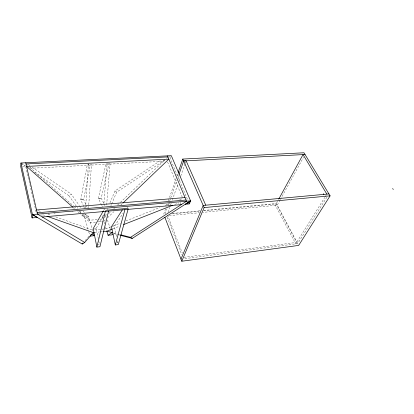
<?xml version="1.0" encoding="UTF-8"?>
<svg xmlns="http://www.w3.org/2000/svg" width="414" height="414" viewBox="0 0 414 414"><rect width="100%" height="100%" fill="white"/><g stroke="black" fill="none" stroke-linecap="round" stroke-linejoin="round"><path stroke-width="0.31" stroke-dasharray="2.07 1.55" d="M85.615 207.916L85.776 205.365M85.817 204.728L88.311 165.248L87.97 164.146L89.822 164.047M88.549 208.299L91.406 165.082L91.064 163.985M103.914 203.181L107.06 164.254L106.693 163.173L109.7 163.012L110.067 164.099L106.553 206.125M83.721 206.524L80.746 199.765L87.385 164.296M88.198 164.881L88.405 163.784M87.173 207.398L83.659 199.538L90.469 164.135M101.585 205.023L98.392 198.378L106.051 163.323M103.65 203.124L101.228 198.156L109.053 163.157M170.811 157.237L170.304 158.8L187.868 200.35M165.584 208.801L163.696 214.261L164.979 214.136M166.847 205.158L167.266 203.947M168.317 200.914L176.09 178.465M176.928 176.038L177.766 173.616M165.258 213.702L166.951 208.853M168.219 205.215L168.855 203.398M169.699 200.971L170.542 198.549M170.754 197.944L176.887 180.364M177.942 177.337L178.579 175.52M167.975 212.273L169.683 207.43M170.537 205.013L171.179 203.196M172.25 200.169L178.015 183.832M179.081 180.809L180.576 176.571M180.789 175.966L185.063 163.866M185.275 163.261L185.7 162.05M109.948 202.813L114.999 190.952L160.539 160.518M110.905 205.732L111.407 204.552M111.661 203.962L116.681 192.143L164.891 159.97M277.587 201.24L275.362 205.354L295.746 243.825L324.804 197.406M280.03 200.102L277.251 205.168L202.7 212.408M280.34 199.538L303.488 157.299M103.593 210.54L104.54 208.899L104.928 210.136M98.32 238.733L96.214 228.285L103.598 215.72M107.128 209.712L107.769 208.62M325.145 196.862L326.175 195.222M326.874 197.214L297.692 243.561L183.366 258.833M116.536 236.461L114.393 226.442L123.056 213.257M85.155 240.617L87.282 238.185M87.706 237.698L88.979 236.244M104.463 217.64L106.796 215.409M108.665 213.624L110.533 211.839M113.798 208.713L114.735 207.818M117.535 205.137L119.869 202.907M120.334 202.462L164.896 159.825L163.23 160.937L163.375 161.279L30.921 168.281L30.646 167.116M166.542 158.251L167.944 156.911M103.795 221.35L105.653 219.575M107.516 217.795L114.021 211.575M120.992 204.904L121.923 204.019M169.176 157.108L170.247 156.394M102.884 218.395L102.165 216.056L104.654 214.411M34.3 172.084L68.947 195.718L71.327 194.182L79.131 205.277M81.946 214.183L83.064 215.766L85.444 214.261L88.503 216.294L92.715 230.753M110.864 226.872L106.077 228.761L94.387 229.961M113.26 225.925L120.438 223.089M125.82 220.962L159.918 207.492M165.3 205.365L170.087 203.476M179.66 199.698L182.051 198.751M112.831 228.828L119.434 226.23M174.667 204.511L178.874 202.86M183.997 257.317L296.631 242.407L276.154 203.895L203.76 210.835M97.409 244.612L99.236 244.405M117.022 242.376L118.207 242.242M94.49 232.477L99.422 231.964M100.043 231.897L102.512 231.643M94.402 228.466L96.214 228.285M111.459 226.737L114.393 226.442M95.474 222.158L90.355 222.649L79.726 213.282M98.035 221.909L103.153 221.412M169.269 215.653L199.486 212.718M82.903 214.281L89.657 220.253L97.316 219.529M99.872 219.285L102.424 219.042M172.705 213.396L200.392 210.752M203.61 210.447L276.361 203.497L298.183 244.488M171.732 213.909L199.921 211.207M83.064 215.766L84.43 216.667L88.503 216.294M102.165 216.056L104.431 215.849M105.001 215.792L106.134 215.689M48.117 213.815L49.401 213.702M53.892 213.308L55.176 213.2M71.855 211.745L73.138 211.637M81.289 199.657L84.213 199.424M98.987 198.265L101.834 198.042M80.746 199.765L83.659 199.538M98.392 198.378L101.228 198.156M22.573 166.356L25.668 166.195L28.939 180.571M114.026 233.056L120.138 234.64M113.943 233.646L116.991 234.438M117.602 234.593L120.039 235.23M42.668 214.716L45.716 215.792M38.352 210.622L41.359 211.709M47.983 214.095L50.994 215.182M55.812 216.915L92.539 230.148M105.586 214.359L106.455 214.913M21.507 163.359L25.238 165.9L21.994 163.711M28.318 164.534L29.984 165.683M32.106 167.147L71.327 194.182M114.999 190.952L116.681 192.143M73.444 207.745L74.411 208.594M77.791 211.575L79.245 212.853M26.015 163.939L27.94 165.647M29.699 167.199L73.744 206.172M74.225 206.602L76.637 208.734M79.529 211.295L80.978 212.573M79.498 205.805L80.984 207.916M83.214 211.088L84.327 212.672M85.444 214.261L89.657 220.253M68.947 195.718L76.745 206.798M77.118 207.326L77.863 208.382M79.721 211.021L81.579 213.66M103.919 203.678L104.996 205.887M101.854 205.577L102.387 206.684M83.964 207.088L84.461 208.211M167.582 161.983L182.745 198.322M180.281 202.306L181.001 204.05M167.479 214.933L182.367 253.14M167.158 217.096L181.746 254.662M127.212 206.928L127.626 208.138M107.485 220.01L110.196 228.652M110.388 229.268L110.968 231.121M104.007 222.033L104.571 223.865M105.513 226.919L106.641 230.582M84.43 216.667L88.606 231.26M88.777 231.866L89.647 234.909M41.804 214.804L42.062 215.906M29.078 181.197L33.063 198.699M33.208 199.32L36.194 212.449M117.467 240.844L118.006 243.349M98.811 241.191L99.432 244.265"/><path stroke-width="0.62" d="M20.974 162.992L20.716 166.449L32.09 217.914L37.332 217.448L32.437 214.55L20.974 162.992L171.318 155.68L190.554 200.852L189.374 203.911L185.234 204.278L190.554 200.852L32.437 214.55L32.09 217.914M108.561 211.109L99.929 246.728L96.881 247.08L105.322 211.394M128.05 209.37L118.269 244.602L115.309 244.943L124.909 209.65M178.191 172.4L182.812 159.054L303.995 152.771L330.093 195.848L298.675 245.409L181.798 261.229L164.875 217.319M179.003 174.304L183.65 160.974L305.03 154.484M180.996 259.148L203.176 205.427L328.933 193.938M181.798 261.229L204.128 207.59L182.812 159.054M278.741 199.15L303.017 154.588L326.858 194.13M103.277 211.088L93.197 228.59L96.881 247.08M122.327 209.914L111.459 226.737L115.309 244.943M32.437 214.55L82.184 244.017L84.725 242.428L93.253 232.606L94.49 232.477M82.184 244.017L83.033 243.044M122.854 203.129L168.871 159.121L26.584 166.428L72.962 207.316M103.127 231.576L106.828 231.188L108.085 235.261L112.194 232.58L113.069 233.113M113.038 234.236L112.132 234.826L108.085 235.261M120.748 234.8L130.519 237.336L186.569 201.199L167.504 155.866M120.65 235.39L132.237 238.402L190.554 200.852M90.381 235.147L91.846 234.231L94.149 235.68L93.253 232.606L46.937 216.222M112.23 229.066L106.828 231.188L112.194 232.58M123.636 224.579L172.866 205.22M89.998 236.125L94.149 235.68M204.128 207.59L330.093 195.848M105.575 210.322L128.345 208.314M187.066 203.134L189.762 202.896M42.316 217.003L181.239 204.635M37.182 212.775L186.077 200.024M36.546 209.97L185.042 197.571M183.625 160.911L186.103 160.777L205.758 205.189M26.015 163.939L167.944 156.911M84.725 242.428L37.493 214.11L25.746 162.759M130.519 237.336L132.237 238.402M392.648 188.53L393.3 189.472M323.267 193.685L323.898 194.74"/></g></svg>
